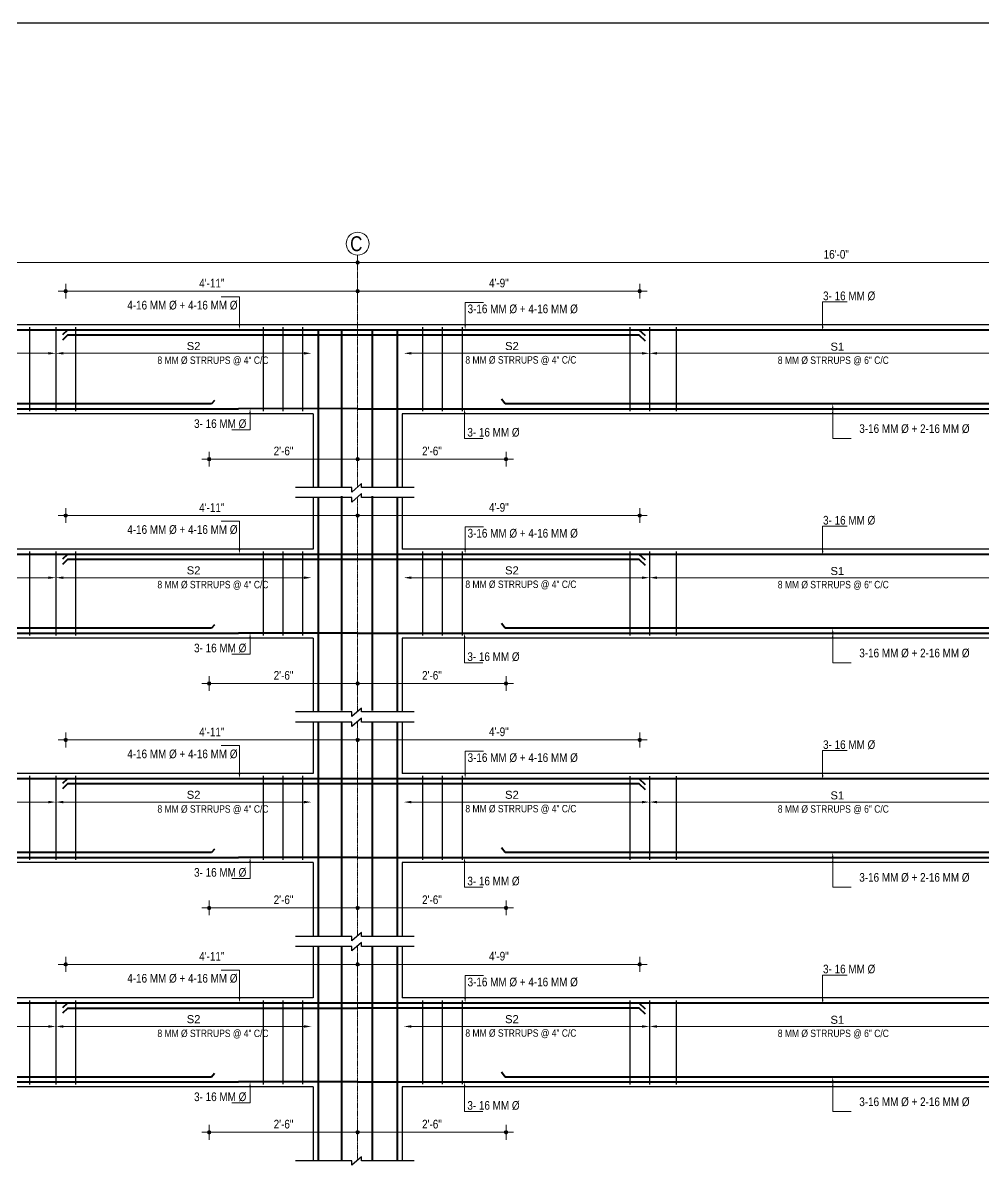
# Model space of a CAD drawing. Header units: inches. Extents: x 57837 to 133168, y 6972 to 27776.
# Drawn here: x 64562 to 65340, y 13902 to 14827 of the extents above; entities that cross this region are included whole.
import ezdxf

# ---------------------------------------------------------------- set-up
doc = ezdxf.new("R2010")
doc.units = ezdxf.units.IN
doc.header["$MEASUREMENT"] = 0
doc.linetypes.add('CENTER', pattern=[2, 1.25, -0.25, 0.25, -0.25])
doc.linetypes.add('CENTER2', pattern=[1.125, 0.75, -0.125, 0.125, -0.125])
for name, color, linetype, lineweight in [('CENTER', 9, 'CENTER', 5), ('DIM', 2, 'Continuous', 13), ('ROD', 1, 'Continuous', 40), ('STIRRUPS', 4, 'Continuous', 30)]:
    doc.layers.add(name, color=color, linetype=linetype, lineweight=lineweight)
for name, color, linetype in [('elevation', 3, 'Continuous'), ('text', 255, 'Continuous'), ('walls', 32, 'Continuous')]:
    doc.layers.add(name, color=color, linetype=linetype)
doc.styles.add('Arial', font='arial.ttf', dxfattribs={"height": 6.5})
doc.styles.get("Standard").update_dxf_attribs({"font": 'ARIALN.TTF', "height": 7})

msp = doc.modelspace()

# ---------------------------------------------------------------- hatches: boundary and pattern name
at = {"lineweight": 13}
h = msp.add_hatch(color=256, dxfattribs=at)
edge = h.paths.add_edge_path()
edge.add_arc((64833.46, 14632.74), 1.42, 0, 360)
h = msp.add_hatch(color=256, dxfattribs=at)
edge = h.paths.add_edge_path()
edge.add_arc((64833.46, 14632.74), 1.42, 180, 540)
h = msp.add_hatch(color=256, dxfattribs=at)
edge = h.paths.add_edge_path()
edge.add_arc((64596.89, 14609.51), 1.42, 180, 540)
h = msp.add_hatch(color=256, dxfattribs=at)
edge = h.paths.add_edge_path()
edge.add_arc((64833.46, 14609.51), 1.42, 0, 360)
h = msp.add_hatch(color=256, dxfattribs=at)
edge = h.paths.add_edge_path()
edge.add_arc((64833.46, 14609.51), 1.42, 180, 540)
h = msp.add_hatch(color=256, dxfattribs=at)
edge = h.paths.add_edge_path()
edge.add_arc((65062.03, 14609.51), 1.42, 0, 360)
h = msp.add_hatch(color=256, dxfattribs=at)
edge = h.paths.add_edge_path()
edge.add_arc((64713.17, 14473.46), 1.42, 180, 540)
h = msp.add_hatch(color=256, dxfattribs=at)
edge = h.paths.add_edge_path()
edge.add_arc((64833.46, 14473.46), 1.42, 0, 360)
h = msp.add_hatch(color=256, dxfattribs=at)
edge = h.paths.add_edge_path()
edge.add_arc((64833.46, 14473.46), 1.42, 180, 540)
h = msp.add_hatch(color=256, dxfattribs=at)
edge = h.paths.add_edge_path()
edge.add_arc((64953.74, 14473.46), 1.42, 0, 360)
h = msp.add_hatch(color=256, dxfattribs=at)
edge = h.paths.add_edge_path()
edge.add_arc((64596.89, 14427.77), 1.42, 180, 540)
h = msp.add_hatch(color=256, dxfattribs=at)
edge = h.paths.add_edge_path()
edge.add_arc((64833.46, 14427.77), 1.42, 0, 360)
h = msp.add_hatch(color=256, dxfattribs=at)
edge = h.paths.add_edge_path()
edge.add_arc((64833.46, 14427.77), 1.42, 180, 540)
h = msp.add_hatch(color=256, dxfattribs=at)
edge = h.paths.add_edge_path()
edge.add_arc((65062.03, 14427.77), 1.42, 0, 360)
h = msp.add_hatch(color=256, dxfattribs=at)
edge = h.paths.add_edge_path()
edge.add_arc((64713.17, 14291.72), 1.42, 180, 540)
h = msp.add_hatch(color=256, dxfattribs=at)
edge = h.paths.add_edge_path()
edge.add_arc((64833.46, 14291.72), 1.42, 0, 360)
h = msp.add_hatch(color=256, dxfattribs=at)
edge = h.paths.add_edge_path()
edge.add_arc((64833.46, 14291.72), 1.42, 180, 540)
h = msp.add_hatch(color=256, dxfattribs=at)
edge = h.paths.add_edge_path()
edge.add_arc((64953.74, 14291.72), 1.42, 0, 360)
h = msp.add_hatch(color=256, dxfattribs=at)
edge = h.paths.add_edge_path()
edge.add_arc((64596.89, 14246.04), 1.42, 180, 540)
h = msp.add_hatch(color=256, dxfattribs=at)
edge = h.paths.add_edge_path()
edge.add_arc((64833.46, 14246.04), 1.42, 0, 360)
h = msp.add_hatch(color=256, dxfattribs=at)
edge = h.paths.add_edge_path()
edge.add_arc((64833.46, 14246.04), 1.42, 180, 540)
h = msp.add_hatch(color=256, dxfattribs=at)
edge = h.paths.add_edge_path()
edge.add_arc((65062.03, 14246.04), 1.42, 0, 360)
h = msp.add_hatch(color=256, dxfattribs=at)
edge = h.paths.add_edge_path()
edge.add_arc((64713.17, 14109.99), 1.42, 180, 540)
h = msp.add_hatch(color=256, dxfattribs=at)
edge = h.paths.add_edge_path()
edge.add_arc((64833.46, 14109.99), 1.42, 0, 360)
h = msp.add_hatch(color=256, dxfattribs=at)
edge = h.paths.add_edge_path()
edge.add_arc((64833.46, 14109.99), 1.42, 180, 540)
h = msp.add_hatch(color=256, dxfattribs=at)
edge = h.paths.add_edge_path()
edge.add_arc((64953.74, 14109.99), 1.42, 0, 360)
h = msp.add_hatch(color=256, dxfattribs=at)
edge = h.paths.add_edge_path()
edge.add_arc((64596.89, 14064.3), 1.42, 180, 540)
h = msp.add_hatch(color=256, dxfattribs=at)
edge = h.paths.add_edge_path()
edge.add_arc((64833.46, 14064.3), 1.42, 0, 360)
h = msp.add_hatch(color=256, dxfattribs=at)
edge = h.paths.add_edge_path()
edge.add_arc((64833.46, 14064.3), 1.42, 180, 540)
h = msp.add_hatch(color=256, dxfattribs=at)
edge = h.paths.add_edge_path()
edge.add_arc((65062.03, 14064.3), 1.42, 0, 360)
h = msp.add_hatch(color=256, dxfattribs=at)
edge = h.paths.add_edge_path()
edge.add_arc((64713.17, 13928.25), 1.42, 180, 540)
h = msp.add_hatch(color=256, dxfattribs=at)
edge = h.paths.add_edge_path()
edge.add_arc((64833.46, 13928.25), 1.42, 0, 360)
h = msp.add_hatch(color=256, dxfattribs=at)
edge = h.paths.add_edge_path()
edge.add_arc((64833.46, 13928.25), 1.42, 180, 540)
h = msp.add_hatch(color=256, dxfattribs=at)
edge = h.paths.add_edge_path()
edge.add_arc((64953.74, 13928.25), 1.42, 0, 360)

# ---------------------------------------------------------------- linework, layer by layer
at = {"color": 1}
msp.add_line((62687.57, 14826.85), (66012.02, 14826.85), dxfattribs=at)
at = {"lineweight": 13}
for p, q in [((64833.46, 14638.74), (64833.46, 14626.74)), ((64833.46, 14626.74), (64833.46, 14638.74)), ((64827.46, 14632.74), (64839.46, 14632.74)), ((64839.46, 14632.74), (64827.46, 14632.74)), ((64602.89, 14609.51), (64590.89, 14609.51)), ((64596.89, 14603.51), (64596.89, 14615.51)), ((64827.46, 14609.51), (64839.46, 14609.51)), ((64839.46, 14609.51), (64827.46, 14609.51)), ((64833.46, 14615.51), (64833.46, 14603.51)), ((64833.46, 14603.51), (64833.46, 14615.51)), ((65056.03, 14609.51), (65068.03, 14609.51)), ((65062.03, 14615.51), (65062.03, 14603.51)), ((64713.17, 14467.46), (64713.17, 14479.46)), ((64833.46, 14479.46), (64833.46, 14467.46)), ((64833.46, 14467.46), (64833.46, 14479.46)), ((64953.74, 14479.46), (64953.74, 14467.46)), ((64719.17, 14473.46), (64707.17, 14473.46)), ((64827.46, 14473.46), (64839.46, 14473.46)), ((64839.46, 14473.46), (64827.46, 14473.46)), ((64947.74, 14473.46), (64959.74, 14473.46)), ((64596.89, 14421.77), (64596.89, 14433.77)), ((64833.46, 14433.77), (64833.46, 14421.77)), ((64833.46, 14421.77), (64833.46, 14433.77)), ((65062.03, 14433.77), (65062.03, 14421.77)), ((64602.89, 14427.77), (64590.89, 14427.77)), ((64827.46, 14427.77), (64839.46, 14427.77)), ((64839.46, 14427.77), (64827.46, 14427.77)), ((65056.03, 14427.77), (65068.03, 14427.77)), ((64713.17, 14285.72), (64713.17, 14297.72)), ((64833.46, 14297.72), (64833.46, 14285.72)), ((64833.46, 14285.72), (64833.46, 14297.72)), ((64953.74, 14297.72), (64953.74, 14285.72)), ((64719.17, 14291.72), (64707.17, 14291.72)), ((64827.46, 14291.72), (64839.46, 14291.72)), ((64839.46, 14291.72), (64827.46, 14291.72)), ((64947.74, 14291.72), (64959.74, 14291.72)), ((64596.89, 14240.04), (64596.89, 14252.04)), ((64833.46, 14252.04), (64833.46, 14240.04)), ((64833.46, 14240.04), (64833.46, 14252.04)), ((65062.03, 14252.04), (65062.03, 14240.04)), ((64602.89, 14246.04), (64590.89, 14246.04)), ((64827.46, 14246.04), (64839.46, 14246.04)), ((64839.46, 14246.04), (64827.46, 14246.04)), ((65056.03, 14246.04), (65068.03, 14246.04)), ((64719.17, 14109.99), (64707.17, 14109.99)), ((64713.17, 14103.99), (64713.17, 14115.99)), ((64827.46, 14109.99), (64839.46, 14109.99)), ((64839.46, 14109.99), (64827.46, 14109.99)), ((64833.46, 14115.99), (64833.46, 14103.99)), ((64833.46, 14103.99), (64833.46, 14115.99)), ((64947.74, 14109.99), (64959.74, 14109.99)), ((64953.74, 14115.99), (64953.74, 14103.99)), ((64602.89, 14064.3), (64590.89, 14064.3)), ((64596.89, 14058.3), (64596.89, 14070.3)), ((64827.46, 14064.3), (64839.46, 14064.3)), ((64839.46, 14064.3), (64827.46, 14064.3)), ((64833.46, 14070.3), (64833.46, 14058.3)), ((64833.46, 14058.3), (64833.46, 14070.3)), ((65056.03, 14064.3), (65068.03, 14064.3)), ((65062.03, 14070.3), (65062.03, 14058.3)), ((64713.17, 13922.25), (64713.17, 13934.25)), ((64833.46, 13934.25), (64833.46, 13922.25)), ((64833.46, 13922.25), (64833.46, 13934.25)), ((64953.74, 13934.25), (64953.74, 13922.25)), ((64719.17, 13928.25), (64707.17, 13928.25)), ((64827.46, 13928.25), (64839.46, 13928.25)), ((64839.46, 13928.25), (64827.46, 13928.25)), ((64947.74, 13928.25), (64959.74, 13928.25))]:
    msp.add_line(p, q, dxfattribs=at)
for p, q in [((64749.59, 14582.26), (64053.24, 14582.26)), ((64833.46, 14582.26), (64749.59, 14582.26)), ((65525.82, 14582.26), (64833.46, 14582.26)), ((64797.46, 14510.26), (64089.24, 14510.26)), ((64797.46, 14510.26), (64797.46, 14450.41)), ((65573.68, 14510.26), (64869.46, 14510.26)), ((64869.46, 14510.26), (64869.46, 14450.41)), ((64869.46, 14442.66), (64869.46, 14400.53)), ((64869.46, 14442.66), (64869.46, 14400.53)), ((64797.46, 14442.29), (64797.46, 14400.53)), ((64869.46, 14442.29), (64869.46, 14400.53)), ((64749.59, 14400.53), (64089.24, 14400.53)), ((64797.46, 14400.53), (64749.59, 14400.53)), ((65525.82, 14400.53), (64869.46, 14400.53)), ((64797.46, 14328.53), (64089.24, 14328.53)), ((64797.46, 14328.53), (64797.46, 14268.68)), ((65573.68, 14328.53), (64869.46, 14328.53)), ((64869.46, 14328.53), (64869.46, 14268.68)), ((64797.46, 14260.55), (64797.46, 14218.79)), ((64869.46, 14260.92), (64869.46, 14218.79)), ((64869.46, 14260.92), (64869.46, 14218.79)), ((64869.46, 14260.55), (64869.46, 14218.79)), ((64749.59, 14218.79), (64089.24, 14218.79)), ((64797.46, 14218.79), (64749.59, 14218.79)), ((65525.82, 14218.79), (64869.46, 14218.79)), ((64797.46, 14146.79), (64089.24, 14146.79)), ((64797.46, 14146.79), (64797.46, 14086.94)), ((65573.68, 14146.79), (64869.46, 14146.79)), ((64869.46, 14146.79), (64869.46, 14086.94)), ((64797.46, 14078.82), (64797.46, 14037.06)), ((64869.46, 14079.19), (64869.46, 14037.06)), ((64869.46, 14079.19), (64869.46, 14037.06)), ((64869.46, 14078.82), (64869.46, 14037.06)), ((64749.59, 14037.06), (64089.24, 14037.06)), ((64797.46, 14037.06), (64749.59, 14037.06)), ((65525.82, 14037.06), (64869.46, 14037.06)), ((64797.46, 13965.06), (64089.24, 13965.06)), ((64797.46, 13965.06), (64797.46, 13905.21)), ((65573.68, 13965.06), (64869.46, 13965.06)), ((64869.46, 13965.06), (64869.46, 13905.21))]:
    msp.add_line(p, q)
for centre in [(64833.46, 14632.74), (64833.46, 14632.74), (64596.89, 14609.51), (64833.46, 14609.51), (64833.46, 14609.51), (65062.03, 14609.51), (64713.17, 14473.46), (64833.46, 14473.46), (64833.46, 14473.46), (64953.74, 14473.46), (64596.89, 14427.77), (64833.46, 14427.77), (64833.46, 14427.77), (65062.03, 14427.77), (64713.17, 14291.72), (64833.46, 14291.72), (64833.46, 14291.72), (64953.74, 14291.72), (64596.89, 14246.04), (64833.46, 14246.04), (64833.46, 14246.04), (65062.03, 14246.04), (64713.17, 14109.99), (64833.46, 14109.99), (64833.46, 14109.99), (64953.74, 14109.99), (64596.89, 14064.3), (64833.46, 14064.3), (64833.46, 14064.3), (65062.03, 14064.3), (64713.17, 13928.25), (64833.46, 13928.25), (64833.46, 13928.25), (64953.74, 13928.25)]:
    msp.add_circle(centre, 1.42, dxfattribs=at)
at = {"layer": 'CENTER', "linetype": 'CENTER2', "lineweight": 5}
for p, q in [((64833.46, 14638.74), (64833.46, 14450.89)), ((64833.46, 14442.76), (64833.46, 14269.15)), ((64833.46, 14261.03), (64833.46, 14087.42)), ((64833.46, 14079.29), (64833.46, 13905.68))]:
    msp.add_line(p, q, dxfattribs=at)
at = {"layer": 'DIM'}
for p, q in [((64057.24, 14632.74), (64829.46, 14632.74)), ((64837.46, 14632.74), (65605.68, 14632.74)), ((64600.89, 14609.51), (64829.46, 14609.51)), ((65058.03, 14609.51), (64837.46, 14609.51)), ((64829.46, 14473.46), (64717.17, 14473.46)), ((64837.46, 14473.46), (64949.74, 14473.46)), ((64600.89, 14427.77), (64829.46, 14427.77)), ((65058.03, 14427.77), (64837.46, 14427.77)), ((64829.46, 14291.72), (64717.17, 14291.72)), ((64837.46, 14291.72), (64949.74, 14291.72)), ((64600.89, 14246.04), (64829.46, 14246.04)), ((65058.03, 14246.04), (64837.46, 14246.04)), ((64829.46, 14109.99), (64717.17, 14109.99)), ((64837.46, 14109.99), (64949.74, 14109.99)), ((64600.89, 14064.3), (64829.46, 14064.3)), ((65058.03, 14064.3), (64837.46, 14064.3)), ((64829.46, 13928.25), (64717.17, 13928.25)), ((64837.46, 13928.25), (64949.74, 13928.25))]:
    msp.add_line(p, q, dxfattribs=at)
at = {"layer": 'DIM', "ltscale": 3, "extrusion": (0, 0, -1)}
for p, q in [((64737.7, 14604.89), (64722.86, 14604.89)), ((64737.7, 14582.38), (64737.7, 14604.89)), ((64920.14, 14510.29), (64920.14, 14490.28)), ((65218.46, 14514.28), (65218.46, 14490.28)), ((65218.46, 14510.29), (65218.46, 14490.28)), ((64920.14, 14490.28), (64934.98, 14490.28)), ((65218.46, 14490.28), (65233.29, 14490.28)), ((65218.46, 14490.28), (65233.29, 14490.28)), ((64737.7, 14423.15), (64722.86, 14423.15)), ((64737.7, 14400.65), (64737.7, 14423.15)), ((65218.46, 14332.55), (65218.46, 14308.55)), ((64920.14, 14328.56), (64920.14, 14308.55)), ((65218.46, 14328.56), (65218.46, 14308.55)), ((64920.14, 14308.55), (64934.98, 14308.55)), ((65218.46, 14308.55), (65233.29, 14308.55)), ((65218.46, 14308.55), (65233.29, 14308.55)), ((64737.7, 14241.42), (64722.86, 14241.42)), ((64737.7, 14218.91), (64737.7, 14241.42)), ((64920.14, 14146.82), (64920.14, 14126.81)), ((65218.46, 14150.81), (65218.46, 14126.81)), ((65218.46, 14146.82), (65218.46, 14126.81)), ((64920.14, 14126.81), (64934.98, 14126.81)), ((65218.46, 14126.81), (65233.29, 14126.81)), ((65218.46, 14126.81), (65233.29, 14126.81)), ((64737.7, 14059.68), (64722.86, 14059.68)), ((64737.7, 14037.18), (64737.7, 14059.68)), ((64920.14, 13965.09), (64920.14, 13945.08)), ((65218.46, 13969.08), (65218.46, 13945.08)), ((65218.46, 13965.09), (65218.46, 13945.08)), ((64920.14, 13945.08), (64934.98, 13945.08)), ((65218.46, 13945.08), (65233.29, 13945.08)), ((65218.46, 13945.08), (65233.29, 13945.08))]:
    msp.add_line(p, q, dxfattribs=at)
at = {"layer": 'DIM', "ltscale": 3}
for p, q in [((64920.58, 14582.38), (64920.58, 14600.39)), ((64920.58, 14600.39), (64935.42, 14600.39)), ((64746.28, 14510.29), (64746.28, 14497.28)), ((64746.28, 14497.28), (64731.44, 14497.28)), ((64920.58, 14400.64), (64920.58, 14418.65)), ((64920.58, 14418.65), (64935.42, 14418.65)), ((64746.28, 14328.56), (64746.28, 14315.55)), ((64746.28, 14315.55), (64731.44, 14315.55)), ((64920.58, 14218.91), (64920.58, 14236.92)), ((64920.58, 14236.92), (64935.42, 14236.92)), ((64746.28, 14146.82), (64746.28, 14133.81)), ((64746.28, 14133.81), (64731.44, 14133.81)), ((64920.58, 14037.17), (64920.58, 14055.18)), ((64920.58, 14055.18), (64935.42, 14055.18)), ((64746.28, 13965.09), (64746.28, 13952.08)), ((64746.28, 13952.08), (64731.44, 13952.08))]:
    msp.add_line(p, q, dxfattribs=at)
at = {"layer": 'DIM', "lineweight": 13}
for p, q in [((65210.29, 14581.16), (65210.29, 14600.87)), ((65210.29, 14600.87), (65230.16, 14600.87)), ((65210.29, 14399.43), (65210.29, 14419.13)), ((65210.29, 14419.13), (65230.16, 14419.13)), ((65210.29, 14217.69), (65210.29, 14237.4)), ((65210.29, 14237.4), (65230.16, 14237.4)), ((65210.29, 14035.96), (65210.29, 14055.66)), ((65210.29, 14055.66), (65230.16, 14055.66))]:
    msp.add_line(p, q, dxfattribs=at)
at = {"layer": 'DIM', "lineweight": 9}
for p, q in [((64582.89, 14559.19), (64303.81, 14559.19)), ((64790.08, 14559.19), (64594.89, 14559.19)), ((64876.84, 14559.19), (65064.03, 14559.19)), ((65367.11, 14559.19), (65076.03, 14559.19)), ((64582.89, 14377.45), (64303.81, 14377.45)), ((64790.08, 14377.45), (64594.89, 14377.45)), ((64876.84, 14377.45), (65064.03, 14377.45)), ((65367.11, 14377.45), (65076.03, 14377.45)), ((64582.89, 14195.72), (64303.81, 14195.72)), ((64790.08, 14195.72), (64594.89, 14195.72)), ((64876.84, 14195.72), (65064.03, 14195.72)), ((65367.11, 14195.72), (65076.03, 14195.72)), ((64582.89, 14013.98), (64303.81, 14013.98)), ((64790.08, 14013.98), (64594.89, 14013.98)), ((64876.84, 14013.98), (65064.03, 14013.98)), ((65367.11, 14013.98), (65076.03, 14013.98))]:
    msp.add_line(p, q, dxfattribs=at)
at = {"layer": 'DIM'}
msp.add_circle((64833.46, 14647.97), 9.23, dxfattribs=at)
at = {"layer": 'DIM', "ltscale": 3, "extrusion": (0, 0, -1)}
for points in [[(-64737.03, 14582.38), (-64737.7, 14578.38), (-64738.37, 14582.38)], [(-65219.12, 14514.28), (-65218.46, 14518.28), (-65217.79, 14514.28)], [(-64920.81, 14510.29), (-64920.14, 14514.29), (-64919.48, 14510.29)], [(-65219.12, 14510.29), (-65218.46, 14514.29), (-65217.79, 14510.29)], [(-64737.03, 14400.65), (-64737.7, 14396.65), (-64738.37, 14400.65)], [(-64920.81, 14328.56), (-64920.14, 14332.56), (-64919.48, 14328.56)], [(-65219.12, 14332.55), (-65218.46, 14336.55), (-65217.79, 14332.55)], [(-65219.12, 14328.56), (-65218.46, 14332.56), (-65217.79, 14328.56)], [(-64737.03, 14218.91), (-64737.7, 14214.91), (-64738.37, 14218.91)], [(-64920.81, 14146.82), (-64920.14, 14150.82), (-64919.48, 14146.82)], [(-65219.12, 14150.81), (-65218.46, 14154.81), (-65217.79, 14150.81)], [(-65219.12, 14146.82), (-65218.46, 14150.82), (-65217.79, 14146.82)], [(-64737.03, 14037.18), (-64737.7, 14033.18), (-64738.37, 14037.18)], [(-65219.12, 13969.08), (-65218.46, 13973.08), (-65217.79, 13969.08)], [(-64920.81, 13965.09), (-64920.14, 13969.09), (-64919.48, 13965.09)], [(-65219.12, 13965.09), (-65218.46, 13969.09), (-65217.79, 13965.09)]]:
    msp.add_solid(points, dxfattribs=at)
at = {"layer": 'DIM', "ltscale": 3}
for points in [[(64921.25, 14582.38), (64920.58, 14578.38), (64919.92, 14582.38)], [(64745.62, 14510.29), (64746.28, 14514.29), (64746.95, 14510.29)], [(64921.25, 14400.64), (64920.58, 14396.64), (64919.92, 14400.64)], [(64745.62, 14328.56), (64746.28, 14332.56), (64746.95, 14328.56)], [(64921.25, 14218.91), (64920.58, 14214.91), (64919.92, 14218.91)], [(64745.62, 14146.82), (64746.28, 14150.82), (64746.95, 14146.82)], [(64921.25, 14037.17), (64920.58, 14033.17), (64919.92, 14037.17)], [(64745.62, 13965.09), (64746.28, 13969.09), (64746.95, 13965.09)]]:
    msp.add_solid(points, dxfattribs=at)
at = {"layer": 'DIM', "lineweight": 13}
for points in [[(65210.96, 14581.16), (65210.29, 14577.16), (65209.63, 14581.16)], [(65210.96, 14399.43), (65210.29, 14395.43), (65209.63, 14399.43)], [(65210.96, 14217.69), (65210.29, 14213.69), (65209.63, 14217.69)], [(65210.96, 14035.96), (65210.29, 14031.96), (65209.63, 14035.96)]]:
    msp.add_solid(points, dxfattribs=at)
at = {"layer": 'DIM'}
for points in [[(64582.89, 14560.19), (64582.89, 14558.19), (64588.89, 14559.19)], [(64594.89, 14560.19), (64594.89, 14558.19), (64588.89, 14559.19)], [(64790.08, 14560.19), (64790.08, 14558.19), (64796.08, 14559.19)], [(64876.84, 14560.19), (64876.84, 14558.19), (64870.84, 14559.19)], [(65064.03, 14560.19), (65064.03, 14558.19), (65070.03, 14559.19)], [(65076.03, 14560.19), (65076.03, 14558.19), (65070.03, 14559.19)], [(64582.89, 14378.45), (64582.89, 14376.45), (64588.89, 14377.45)], [(64594.89, 14378.45), (64594.89, 14376.45), (64588.89, 14377.45)], [(64790.08, 14378.45), (64790.08, 14376.45), (64796.08, 14377.45)], [(64876.84, 14378.45), (64876.84, 14376.45), (64870.84, 14377.45)], [(65064.03, 14378.45), (65064.03, 14376.45), (65070.03, 14377.45)], [(65076.03, 14378.45), (65076.03, 14376.45), (65070.03, 14377.45)], [(64582.89, 14196.72), (64582.89, 14194.72), (64588.89, 14195.72)], [(64594.89, 14196.72), (64594.89, 14194.72), (64588.89, 14195.72)], [(64790.08, 14196.72), (64790.08, 14194.72), (64796.08, 14195.72)], [(64876.84, 14196.72), (64876.84, 14194.72), (64870.84, 14195.72)], [(65064.03, 14196.72), (65064.03, 14194.72), (65070.03, 14195.72)], [(65076.03, 14196.72), (65076.03, 14194.72), (65070.03, 14195.72)], [(64582.89, 14014.98), (64582.89, 14012.98), (64588.89, 14013.98)], [(64594.89, 14014.98), (64594.89, 14012.98), (64588.89, 14013.98)], [(64790.08, 14014.98), (64790.08, 14012.98), (64796.08, 14013.98)], [(64876.84, 14014.98), (64876.84, 14012.98), (64870.84, 14013.98)], [(65064.03, 14014.98), (65064.03, 14012.98), (65070.03, 14013.98)], [(65076.03, 14014.98), (65076.03, 14012.98), (65070.03, 14013.98)]]:
    msp.add_solid(points, dxfattribs=at)
at = {"layer": 'elevation'}
for p, q in [((64869.46, 14442.66), (64869.46, 14400.89)), ((64869.46, 14442.29), (64869.46, 14400.53)), ((64869.46, 14260.92), (64869.46, 14219.16)), ((64869.46, 14260.55), (64869.46, 14218.79)), ((64869.46, 14079.19), (64869.46, 14037.42)), ((64869.46, 14078.82), (64869.46, 14037.06))]:
    msp.add_line(p, q, dxfattribs=at)
at = {"layer": 'ROD'}
for p, q in [((64833.46, 14578.06), (64053.24, 14578.06)), ((64598.41, 14578.06), (64594.32, 14574.15)), ((64598.41, 14573.86), (64594.32, 14569.95)), ((64833.46, 14578.06), (64598.41, 14578.06)), ((64833.46, 14573.86), (64598.41, 14573.86)), ((64801.46, 14578.06), (64801.46, 14450.41)), ((64820.35, 14578.06), (64820.35, 14450.41)), ((65061.7, 14578.06), (64833.46, 14578.06)), ((65635.93, 14578.06), (64833.46, 14578.06)), ((65061.7, 14573.88), (64833.46, 14573.88)), ((64845.35, 14578.06), (64845.35, 14450.41)), ((64865.46, 14578.06), (64865.46, 14450.41)), ((65066.69, 14573.29), (65061.7, 14578.06)), ((65066.69, 14569.11), (65061.7, 14573.88)), ((64715.09, 14518.24), (64172.81, 14518.24)), ((64717.38, 14520.96), (64715.09, 14518.24)), ((64953.03, 14518.24), (64950, 14522.1)), ((65493.31, 14518.24), (64953.03, 14518.24)), ((64053.24, 14514.25), (64736.89, 14514.25)), ((64833.46, 14514.38), (64736.89, 14514.25)), ((64833.46, 14514.25), (65513.11, 14514.25)), ((64820.35, 14443.4), (64820.35, 14269.79)), ((64845.35, 14443.4), (64845.35, 14269.79)), ((64801.46, 14442.29), (64801.46, 14268.68)), ((64865.46, 14442.29), (64865.46, 14268.68)), ((64833.46, 14396.33), (64053.24, 14396.33)), ((64598.41, 14396.33), (64594.32, 14392.42)), ((64833.46, 14396.33), (64598.41, 14396.33)), ((65061.7, 14396.33), (64833.46, 14396.33)), ((65635.93, 14396.33), (64833.46, 14396.33)), ((65066.69, 14391.55), (65061.7, 14396.33)), ((64598.41, 14392.13), (64594.32, 14388.22)), ((64833.46, 14392.13), (64598.41, 14392.13)), ((65061.7, 14392.15), (64833.46, 14392.15)), ((65066.69, 14387.37), (65061.7, 14392.15)), ((64053.24, 14332.52), (64736.89, 14332.52)), ((64715.09, 14336.51), (64172.81, 14336.51)), ((64717.38, 14339.22), (64715.09, 14336.51)), ((64833.46, 14332.64), (64736.89, 14332.52)), ((64833.46, 14332.52), (65513.11, 14332.52)), ((64953.03, 14336.51), (64950, 14340.37)), ((65493.31, 14336.51), (64953.03, 14336.51)), ((64801.46, 14260.55), (64801.46, 14086.94)), ((64820.35, 14260.53), (64820.35, 14086.92)), ((64845.35, 14260.53), (64845.35, 14086.92)), ((64865.46, 14260.55), (64865.46, 14086.94)), ((64833.46, 14214.59), (64053.24, 14214.59)), ((64598.41, 14214.59), (64594.32, 14210.68)), ((64833.46, 14214.59), (64598.41, 14214.59)), ((65061.7, 14214.59), (64833.46, 14214.59)), ((65635.93, 14214.59), (64833.46, 14214.59)), ((65066.69, 14209.82), (65061.7, 14214.59)), ((64598.41, 14210.39), (64594.32, 14206.48)), ((64833.46, 14210.39), (64598.41, 14210.39)), ((65061.7, 14210.41), (64833.46, 14210.41)), ((65066.69, 14205.64), (65061.7, 14210.41)), ((64717.38, 14157.49), (64715.09, 14154.77)), ((64953.03, 14154.77), (64950, 14158.63)), ((64053.24, 14150.78), (64736.89, 14150.78)), ((64715.09, 14154.77), (64172.81, 14154.77)), ((64833.46, 14150.91), (64736.89, 14150.78)), ((64833.46, 14150.78), (65513.11, 14150.78)), ((65493.31, 14154.77), (64953.03, 14154.77)), ((64801.46, 14078.82), (64801.46, 13905.21)), ((64820.35, 14078.82), (64820.35, 13905.21)), ((64845.35, 14078.82), (64845.35, 13905.21)), ((64865.46, 14078.82), (64865.46, 13905.21)), ((64833.46, 14032.86), (64053.24, 14032.86)), ((64598.41, 14032.86), (64594.32, 14028.95)), ((64598.41, 14028.66), (64594.32, 14024.75)), ((64833.46, 14032.86), (64598.41, 14032.86)), ((64833.46, 14028.66), (64598.41, 14028.66)), ((65061.7, 14032.86), (64833.46, 14032.86)), ((65635.93, 14032.86), (64833.46, 14032.86)), ((65061.7, 14028.68), (64833.46, 14028.68)), ((65066.69, 14028.08), (65061.7, 14032.86)), ((65066.69, 14023.9), (65061.7, 14028.68)), ((64715.09, 13973.04), (64172.81, 13973.04)), ((64717.38, 13975.75), (64715.09, 13973.04)), ((64953.03, 13973.04), (64950, 13976.9)), ((65493.31, 13973.04), (64953.03, 13973.04)), ((64053.24, 13969.05), (64736.89, 13969.05)), ((64833.46, 13969.17), (64736.89, 13969.05)), ((64833.46, 13969.05), (65513.11, 13969.05))]:
    msp.add_line(p, q, dxfattribs=at)
at = {"layer": 'STIRRUPS'}
for p, q in [((64567.43, 14580.31), (64567.43, 14512.31)), ((64567.43, 14580.31), (64567.43, 14512.31)), ((64588.89, 14580.31), (64588.89, 14512.31)), ((64588.89, 14580.31), (64588.89, 14512.31)), ((64604.89, 14580.31), (64604.89, 14512.31)), ((64756.89, 14580.31), (64756.89, 14512.31)), ((64772.89, 14580.34), (64772.89, 14512.34)), ((64788.89, 14580.34), (64788.89, 14512.34)), ((64886.06, 14580.33), (64886.06, 14512.46)), ((64886.06, 14580.33), (64886.06, 14512.46)), ((64902.06, 14580.33), (64902.06, 14512.33)), ((64918.06, 14580.33), (64918.06, 14512.33)), ((65054.03, 14580.3), (65054.03, 14512.3)), ((65070.03, 14580.3), (65070.03, 14512.3)), ((65070.03, 14580.3), (65070.03, 14512.3)), ((65091.49, 14580.3), (65091.49, 14512.3)), ((65091.49, 14580.3), (65091.49, 14512.3)), ((64567.43, 14398.57), (64567.43, 14330.57)), ((64567.43, 14398.57), (64567.43, 14330.57)), ((64588.89, 14398.57), (64588.89, 14330.57)), ((64588.89, 14398.57), (64588.89, 14330.57)), ((64604.89, 14398.57), (64604.89, 14330.57)), ((64756.89, 14398.57), (64756.89, 14330.57)), ((64772.89, 14398.6), (64772.89, 14330.6)), ((64788.89, 14398.6), (64788.89, 14330.6)), ((64886.06, 14398.6), (64886.06, 14330.72)), ((64886.06, 14398.6), (64886.06, 14330.72)), ((64902.06, 14398.6), (64902.06, 14330.6)), ((64918.06, 14398.6), (64918.06, 14330.6)), ((65054.03, 14398.57), (65054.03, 14330.57)), ((65070.03, 14398.57), (65070.03, 14330.57)), ((65070.03, 14398.57), (65070.03, 14330.57)), ((65091.49, 14398.57), (65091.49, 14330.57)), ((65091.49, 14398.57), (65091.49, 14330.57)), ((64567.43, 14216.84), (64567.43, 14148.84)), ((64567.43, 14216.84), (64567.43, 14148.84)), ((64588.89, 14216.84), (64588.89, 14148.84)), ((64588.89, 14216.84), (64588.89, 14148.84)), ((64604.89, 14216.84), (64604.89, 14148.84)), ((64756.89, 14216.84), (64756.89, 14148.84)), ((64772.89, 14216.87), (64772.89, 14148.87)), ((64788.89, 14216.87), (64788.89, 14148.87)), ((64886.06, 14216.86), (64886.06, 14148.99)), ((64886.06, 14216.86), (64886.06, 14148.99)), ((64902.06, 14216.86), (64902.06, 14148.86)), ((64918.06, 14216.86), (64918.06, 14148.86)), ((65054.03, 14216.83), (65054.03, 14148.83)), ((65070.03, 14216.83), (65070.03, 14148.83)), ((65070.03, 14216.83), (65070.03, 14148.83)), ((65091.49, 14216.83), (65091.49, 14148.83)), ((65091.49, 14216.83), (65091.49, 14148.83)), ((64567.43, 14035.1), (64567.43, 13967.1)), ((64567.43, 14035.1), (64567.43, 13967.1)), ((64588.89, 14035.1), (64588.89, 13967.1)), ((64588.89, 14035.1), (64588.89, 13967.1)), ((64604.89, 14035.1), (64604.89, 13967.1)), ((64756.89, 14035.1), (64756.89, 13967.1)), ((64772.89, 14035.13), (64772.89, 13967.13)), ((64788.89, 14035.13), (64788.89, 13967.13)), ((64886.06, 14035.13), (64886.06, 13967.25)), ((64886.06, 14035.13), (64886.06, 13967.25)), ((64902.06, 14035.13), (64902.06, 13967.13)), ((64918.06, 14035.13), (64918.06, 13967.13)), ((65054.03, 14035.1), (65054.03, 13967.1)), ((65070.03, 14035.1), (65070.03, 13967.1)), ((65070.03, 14035.1), (65070.03, 13967.1)), ((65091.49, 14035.1), (65091.49, 13967.1)), ((65091.49, 14035.1), (65091.49, 13967.1))]:
    msp.add_line(p, q, dxfattribs=at)
at = {"layer": 'walls', "color": 6}
for p, q in [((64836.62, 14453.65), (64828.84, 14446.85)), ((64836.62, 14450.41), (64836.62, 14453.65)), ((64828.84, 14450.41), (64783.08, 14450.41)), ((64828.84, 14446.85), (64828.84, 14450.41)), ((64836.62, 14445.53), (64828.84, 14438.73)), ((64879.14, 14450.41), (64836.62, 14450.41)), ((64836.62, 14442.29), (64836.62, 14445.53)), ((64828.84, 14442.29), (64783.08, 14442.29)), ((64828.84, 14438.73), (64828.84, 14442.29)), ((64879.14, 14442.29), (64836.62, 14442.29)), ((64828.84, 14268.68), (64783.08, 14268.68)), ((64836.62, 14271.91), (64828.84, 14265.12)), ((64828.84, 14265.12), (64828.84, 14268.68)), ((64836.62, 14268.68), (64836.62, 14271.91)), ((64879.14, 14268.68), (64836.62, 14268.68)), ((64828.84, 14260.55), (64783.08, 14260.55)), ((64836.62, 14263.79), (64828.84, 14256.99)), ((64828.84, 14256.99), (64828.84, 14260.55)), ((64836.62, 14260.55), (64836.62, 14263.79)), ((64879.14, 14260.55), (64836.62, 14260.55)), ((64828.84, 14086.94), (64783.08, 14086.94)), ((64836.62, 14090.18), (64828.84, 14083.38)), ((64828.84, 14083.38), (64828.84, 14086.94)), ((64836.62, 14082.06), (64828.84, 14075.26)), ((64836.62, 14086.94), (64836.62, 14090.18)), ((64879.14, 14086.94), (64836.62, 14086.94)), ((64836.62, 14078.82), (64836.62, 14082.06)), ((64828.84, 14078.82), (64783.08, 14078.82)), ((64828.84, 14075.26), (64828.84, 14078.82)), ((64879.14, 14078.82), (64836.62, 14078.82)), ((64836.62, 13908.44), (64828.84, 13901.65)), ((64836.62, 13905.21), (64836.62, 13908.44)), ((64828.84, 13905.21), (64783.08, 13905.21)), ((64828.84, 13901.65), (64828.84, 13905.21)), ((64879.14, 13905.21), (64836.62, 13905.21))]:
    msp.add_line(p, q, dxfattribs=at)

# ---------------------------------------------------------------- texts
at = {"layer": 'DIM'}
for s, p in [('16\'-0"', (65211.11, 14635.87)), ('4\'-11"', (64705.1, 14612.52)), ('4\'-9"', (64939.9, 14612.64)), ('2\'-6"', (64765.41, 14476.59)), ('2\'-6"', (64885.69, 14476.59)), ('4\'-11"', (64705.1, 14430.79)), ('4\'-9"', (64939.9, 14430.91)), ('2\'-6"', (64765.41, 14294.86)), ('2\'-6"', (64885.69, 14294.86)), ('4\'-11"', (64705.1, 14249.05)), ('4\'-9"', (64939.9, 14249.17)), ('2\'-6"', (64765.41, 14113.12)), ('2\'-6"', (64885.69, 14113.12)), ('4\'-11"', (64705.1, 14067.32)), ('4\'-9"', (64939.9, 14067.44)), ('2\'-6"', (64765.41, 13931.39)), ('2\'-6"', (64885.69, 13931.39))]:
    msp.add_text(s, height=7, dxfattribs=at).set_placement(p)
at = {"layer": 'DIM', "style": 'Arial'}
for s, p in [('S2', (64694.97, 14561.84)), ('S2', (64952.92, 14561.84)), ('S1', (65216.65, 14561.35)), ('S2', (64694.97, 14380.11)), ('S2', (64952.92, 14380.11)), ('S1', (65216.65, 14379.62)), ('S2', (64694.97, 14198.37)), ('S2', (64952.92, 14198.37)), ('S1', (65216.65, 14197.88)), ('S2', (64694.97, 14016.64)), ('S2', (64952.92, 14016.64)), ('S1', (65216.65, 14016.15))]:
    msp.add_text(s, height=6.5, dxfattribs=at).set_placement(p)
at = {"layer": 'text'}
for s, height, p in [('C', 12, (64827.38, 14641.97)), ('3- 16 MM Ø', 7, (65210.62, 14602.23)), ('4-16 MM Ø + 4-16 MM Ø', 7, (64646.78, 14594.7)), ('3-16 MM Ø + 4-16 MM Ø', 7, (64922.56, 14591.7)), ('8 MM Ø STRRUPS @ 4" C/C', 6, (64671.23, 14550.6)), ('8 MM Ø STRRUPS @ 4" C/C', 6, (64920.78, 14550.86)), ('8 MM Ø STRRUPS @ 6" C/C', 6, (65173.95, 14550.6)), ('3- 16 MM Ø', 7, (64700.93, 14498.74)), ('3- 16 MM Ø', 7, (64922.38, 14491.74)), ('3-16 MM Ø + 2-16 MM Ø', 7, (65240, 14494.7)), ('3- 16 MM Ø', 7, (65210.62, 14420.49)), ('4-16 MM Ø + 4-16 MM Ø', 7, (64646.78, 14412.97)), ('3-16 MM Ø + 4-16 MM Ø', 7, (64922.56, 14409.97)), ('8 MM Ø STRRUPS @ 4" C/C', 6, (64671.23, 14368.87)), ('8 MM Ø STRRUPS @ 4" C/C', 6, (64920.78, 14369.13)), ('8 MM Ø STRRUPS @ 6" C/C', 6, (65173.95, 14368.86)), ('3- 16 MM Ø', 7, (64700.93, 14317.01)), ('3- 16 MM Ø', 7, (64922.38, 14310.01)), ('3-16 MM Ø + 2-16 MM Ø', 7, (65240, 14312.97)), ('3- 16 MM Ø', 7, (65210.62, 14238.76)), ('4-16 MM Ø + 4-16 MM Ø', 7, (64646.78, 14231.23)), ('3-16 MM Ø + 4-16 MM Ø', 7, (64922.56, 14228.23)), ('8 MM Ø STRRUPS @ 4" C/C', 6, (64671.23, 14187.13)), ('8 MM Ø STRRUPS @ 4" C/C', 6, (64920.78, 14187.39)), ('8 MM Ø STRRUPS @ 6" C/C', 6, (65173.95, 14187.13)), ('3- 16 MM Ø', 7, (64700.93, 14135.27)), ('3-16 MM Ø + 2-16 MM Ø', 7, (65240, 14131.23)), ('3- 16 MM Ø', 7, (64922.38, 14128.27)), ('3- 16 MM Ø', 7, (65210.62, 14057.02)), ('4-16 MM Ø + 4-16 MM Ø', 7, (64646.78, 14049.5)), ('3-16 MM Ø + 4-16 MM Ø', 7, (64922.56, 14046.5)), ('8 MM Ø STRRUPS @ 4" C/C', 6, (64671.23, 14005.4)), ('8 MM Ø STRRUPS @ 4" C/C', 6, (64920.78, 14005.66)), ('8 MM Ø STRRUPS @ 6" C/C', 6, (65173.95, 14005.39)), ('3- 16 MM Ø', 7, (64700.93, 13953.54)), ('3- 16 MM Ø', 7, (64922.38, 13946.54)), ('3-16 MM Ø + 2-16 MM Ø', 7, (65240, 13949.5))]:
    msp.add_text(s, height=height, dxfattribs=at).set_placement(p)

doc.saveas('drawing.dxf')
